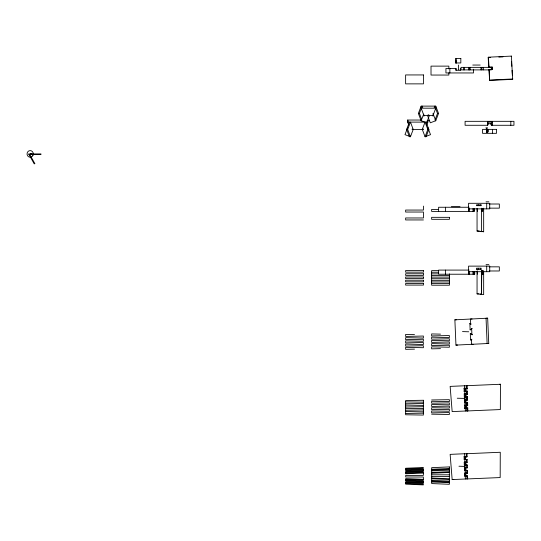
<?xml version="1.0" encoding="UTF-8"?>
<svg xmlns="http://www.w3.org/2000/svg" width="541" height="541" viewBox="0 0 541 541"><rect width="100%" height="100%" fill="white"/><g stroke="black" fill="none" stroke-linecap="round" stroke-linejoin="round"><path stroke-width="0.81" d="M500.445 384.266L500.344 409.557L452.154 411.593L450.139 386.389L500.445 384.266L499.796 384.293M468.526 69.897L468.655 67.368M469.771 69.897L469.892 67.368L469.919 69.897M463.333 69.897L463.569 67.368M464.374 69.897L464.611 67.368M407.758 127.351L404.986 134.655L410.45 136.731L407.671 129.427L410.45 122.117L413.223 129.427L410.45 136.731L409.415 136.731L406.636 129.427L409.415 122.117M428.026 114.983L429.392 115.504L426.619 122.807L421.155 120.731L418.376 113.427L421.155 106.117L435.762 106.117L438.541 113.427L435.762 120.731L430.298 122.807L427.525 115.504L428.891 114.983M421.628 119.27L419.41 113.427L422.183 106.117L422.737 107.578M423.65 114.158L421.155 120.731L421.73 120.731M427.748 127.351L430.528 134.655L425.064 136.731L422.284 129.427L425.064 122.117L427.836 129.427L425.064 136.731L426.092 136.731L428.871 129.427L426.369 122.848M426.727 125.045L427.836 122.117L427.836 120.433M434.18 107.578L434.734 106.117L437.507 113.427L435.011 120.001M435.762 106.117L435.762 108.193L432.989 115.504L423.928 115.504L421.155 108.193L421.155 106.117M490.559 123.7L491.411 125.282L513.95 125.282L513.95 121.326L465.091 121.326L465.091 125.282L487.63 125.282L488.482 123.7L487.63 122.117L492.472 122.117L492.472 125.282L491.14 123.7L487.901 123.7M487.63 132.538L488.482 130.956L487.63 129.373L487.63 132.538L486.569 132.538L486.569 129.373L487.901 130.956L486.569 132.538M488.178 57.589L488.415 57.19L511.428 56.102L512.638 79.351L489.625 80.44L488.936 69.539L492.29 69.539L492.249 67.01L488.773 67.01L488.178 57.589L490.64 57.474M489.625 80.44L489.199 69.539M511.184 56.501L511.428 56.102M491.14 123.7L492.472 122.117M470.474 323.477L469.865 323.498L470.136 329.821L472.252 328.455M470.907 333.587L470.298 333.608L470.569 339.931L471.928 339.234M465.017 388.228L464.077 388.235L464.164 391.603L464.82 391.123L467.329 391.109L467.41 394.484L464.908 394.49L464.225 393.848L464.306 397.216L465.037 397.209M465.246 391.42L465.76 391.123M466.477 394.484L466.491 391.116L465.835 391.596L465.767 389.067M467.329 391.109L466.667 391.589L466.727 393.834L467.41 394.484M464.306 397.216L464.969 396.736L467.471 396.729L467.559 400.097L465.057 400.103L464.367 399.461L464.455 402.829L465.497 402.822M465.388 397.033L465.909 396.736M466.721 400.097L466.64 396.729L465.977 397.209L465.889 393.841M467.471 396.729L466.809 397.202L466.869 399.447L467.559 400.097M464.455 402.829L465.111 402.348L467.613 402.342L467.701 405.709L465.199 405.723L464.509 405.074L464.597 408.441L465.537 408.435M466.051 402.348L465.287 402.822L465.199 399.454L465.99 400.103M466.119 402.822L466.782 402.342L466.869 405.709M467.613 402.342L466.957 402.815L467.011 405.06L467.701 405.709M464.597 408.441L465.26 407.968L467.762 407.955L467.837 410.95L467.167 410.984L467.099 408.428L467.762 407.955M465.517 408.381L465.348 405.067L464.509 405.074M465.679 408.259L466.193 407.961M422.284 129.427L423.305 129.035M464.996 459.573L464.158 459.437L464.09 456.631L466.43 456.705L465.767 456.902M467.011 453.696L467.093 456.732L464.753 456.651L464.902 462.048L464.232 462.244L464.3 464.908L465.639 465.017L465.558 462.068L464.895 462.264L465.104 470.406L465.787 470.771L467.444 470.481L467.519 473.287L465.855 473.578L465.179 473.213M466.592 456.875L467.093 456.732M464.158 459.437L466.504 459.512L466.572 462.541M467.16 459.539L464.82 459.458L467.16 459.539L467.235 462.345L466.613 462.528M465.835 459.708L466.504 459.512M466.883 464.956L467.302 465.01L467.377 467.816L464.374 467.715L464.442 470.386L466.105 470.095M464.442 470.386L465.125 470.751L466.782 470.46M466.247 475.708L466.93 476.073L465.267 476.364L464.591 475.999L464.516 473.192L465.551 473.01M466.761 470.115L466.856 473.267L465.199 473.558L464.516 473.192M464.591 475.999L466.038 475.742M465.125 470.751L465.246 476.019L465.929 476.384L467.593 476.094L467.661 478.954M30.181 153.921L40.94 153.921L40.94 154.584L30.553 154.584L30.181 153.921L31.899 153.651M454.873 319.826L487.664 318.182L488.746 343.461L455.955 345.104L454.873 319.826L456.496 319.765M498.863 57.082L502.968 56.886M489.869 80.048L512.875 78.959M466.342 453.723L500.269 452.269L500.175 477.561L452.154 479.569L450.139 454.366L466.356 453.669L466.423 456.922M452.154 479.569L453.791 479.502M405.709 468.979L423.366 468.242L423.366 467.512L405.709 468.242L405.709 470.582L423.366 469.852M405.709 469.852L423.366 469.115L423.366 471.454L405.709 472.192M431.704 469.257L449.355 468.52M431.704 469.994L449.355 469.257M423.366 470.717L405.709 471.454L405.709 473.794L423.366 473.057M431.704 470.859L449.355 470.129M405.709 473.057L423.366 472.32L423.366 475.397L405.709 475.397L405.709 477.006L423.366 477.006L423.366 480.083L405.709 479.346M431.704 472.469L449.355 471.732M431.704 473.199L449.355 472.469M487.664 318.182L486.041 318.243L487.123 343.521L488.746 343.461M472.077 318.974L470.46 319.034L470.677 324.093L471.285 324.066M470.136 329.821L470.744 329.794M470.298 333.608L472.523 334.771M470.569 339.931L471.279 339.904M473.159 344.252L471.536 344.313L471.326 339.261M455.955 345.104L457.571 345.043M414.501 349.134L405.642 349.33L405.642 347.315L423.366 347.721L423.366 345.706L405.642 346.112L405.642 344.096L423.366 344.495L423.366 342.487L405.642 342.886L405.642 340.871L423.366 341.276L423.366 339.261L405.642 339.667L405.642 337.652L423.366 338.051L423.366 336.035L405.642 336.441L405.642 334.426L414.501 334.629M440.496 348.641L431.63 348.844L431.63 346.828L449.355 347.227L449.355 345.212L431.63 345.618L431.63 343.603L449.355 344.008L449.355 341.993L431.63 342.392L431.63 340.384L449.355 340.783L449.355 338.767L431.63 339.173L431.63 337.158L449.355 337.564L449.355 335.548L431.63 335.947L431.63 333.932L440.496 334.135M431.63 399.968L449.355 399.677L449.355 401.584L431.63 401.287L431.63 403.194L449.355 402.896L449.355 404.803L431.63 404.512L431.63 406.419L449.355 406.122L449.355 408.029L431.63 407.731L431.63 409.638L449.355 409.341L449.355 411.248L431.63 410.957L431.63 412.864L449.355 412.567L449.355 414.474L431.63 414.176M405.642 403.789L423.366 403.491M405.642 407.008L423.366 406.71M405.642 410.234L423.366 409.936M405.642 413.452L423.366 413.162M465.274 394.044L465.848 394.49M464.077 388.235L464.766 388.878L467.268 388.864L467.187 385.692M466.328 388.871L466.356 385.692M464.164 391.603L464.996 391.596L464.996 388.31M464.225 393.848L464.949 393.841M464.367 399.461L465.51 399.454M464.3 464.908L465.97 464.902L465.909 462.514L464.232 462.244M464.976 464.996L467.302 465.01M465.05 467.803L467.377 467.816M456.421 61.16L455.88 61.16L455.88 62.959M472.766 65.048L480.171 65.048M421.155 108.193L435.762 108.193M418.376 113.427L419.41 113.427M437.507 113.427L438.541 113.427M408.78 125.045L407.671 122.117L407.671 120.041L421.114 120.041M427.221 120.731L429.696 120.731M435.248 120.731L435.762 120.731L432.989 113.427M407.671 122.117L427.836 122.117M406.636 129.427L407.671 129.427M412.073 129.427L423.434 129.427M427.836 129.427L428.871 129.427M29.031 154.584L29.796 154.584M486.048 201.82L488.888 201.82M489.152 204.011L499.329 204.011L499.329 208.143L489.152 208.143M481.159 204.836L476.472 204.836L476.472 205.668L481.159 205.668M451.356 206.723L460.033 206.723M469.115 207.257L438.623 207.257L438.623 211.389M438.305 209.421L431.63 209.421L431.63 211.403L474.268 211.389L474.268 208.549M481.497 208.934L481.767 211.389L481.767 208.914M423.434 219.944L405.642 219.944L405.642 217.969L423.434 217.969L423.434 212.038L405.642 212.038L405.642 210.057L423.434 210.057L423.434 206.107M477.054 208.319L477.054 231.021L479.292 231.021M477.054 231.021L483.661 231.744L483.661 208.197M486.048 264.65L488.888 264.65M489.152 266.841L499.329 266.841L499.329 270.98L489.152 270.98M481.159 268.221L476.472 268.221L476.472 269.601L481.159 269.601M469.115 270.087L438.623 270.087L438.623 274.226L474.741 274.226L474.741 271.379M438.305 270.635L431.63 270.635L431.63 285.195L449.422 285.195L449.422 273.874M431.63 272.251L438.305 272.251M431.63 273.874L438.305 273.874M481.483 270.946L481.767 274.226L481.767 270.919M431.63 275.491L449.422 275.491M431.63 277.107L449.422 277.107M431.63 278.723L449.422 278.723M431.63 280.339L449.422 280.339M431.63 281.962L449.422 281.962M431.63 283.579L449.422 283.579M477.054 271.149L477.054 293.851L478.548 293.851M431.704 474.809L449.355 474.809M431.704 476.411L449.355 476.411M405.642 401.882L423.366 402.173M405.642 405.101L423.366 405.398M405.642 408.327L423.366 408.617M405.642 411.545L423.366 411.843M457.267 398.23L464.773 398.419M462.501 331.592L468.729 331.782M458.964 466.22L464.766 466.41M431.704 478.014L449.355 478.751M431.704 478.751L449.355 479.488M423.366 479.346L405.709 478.609L405.709 480.949L423.366 481.686M431.704 480.361L449.355 481.091M405.709 480.212L423.366 480.949L423.366 483.289L405.709 482.552M431.704 481.226L449.355 481.963M431.704 481.963L449.355 482.7M423.366 482.552L405.709 481.821L405.709 484.161L423.366 484.892L423.366 484.161L405.709 483.424M464.374 467.715L465.706 467.823L465.787 470.771M464.09 456.631L465.558 456.868M464.902 462.048L467.235 462.345M464.895 462.264L466.011 462.447M480.746 231.264L483.661 231.744M480.016 293.973L481.476 294.216M477.054 293.851L483.661 294.575L483.661 271.027M412.201 129.035L413.223 129.427M467.018 470.257L467.444 470.481M466.836 472.922L467.519 473.287M466.173 472.902L466.856 473.267M467.039 475.796L467.593 476.094M469.865 323.498L470.677 324.093M465.172 388.472L465.598 388.878L465.659 391.123M465.605 405.31L466.031 405.716L466.092 407.961M467.268 388.864L466.579 388.222L466.518 385.719M30.945 153.921L31.317 154.584M407.671 120.041L408.225 121.502M486.048 127.527L487.123 131.835L487.123 127.372M511.495 61.397L511.806 66.293M512.063 70.377L512.374 75.273M488.415 57.19L489.037 67.01M481.815 270.919L481.429 294.575L481.429 271.027M471.644 328.475L471.914 334.798M467.005 410.957L466.924 407.955L466.268 408.435L466.22 406.751M465.747 394.49L465.801 396.736M465.889 400.103L465.95 402.348M465.057 393.841L465.145 397.209M464.685 385.767L464.766 388.878M464.82 391.123L464.908 394.49M464.969 396.736L465.057 400.103M465.111 402.348L465.199 405.723M465.26 407.968L465.334 411.025M466.633 464.922L466.714 467.796M466.91 475.728L466.991 478.981M465.416 456.455L465.49 459.262M465.855 473.578L465.929 476.384M464.685 453.743L464.753 456.435M465.267 476.364L465.334 479.001M491.999 67.01L492.04 69.539M510.819 121.326L510.819 125.282M492.567 129.373L492.567 133.329M491.411 123.7L491.411 125.282M487.63 122.117L487.63 125.282M486.711 203.294L486.711 208.867M486.711 266.125L486.711 271.697M483.343 67.368L483.343 69.897M483.187 270.919L483.187 274.226L482.951 270.919M482.714 208.914L482.714 211.389L482.477 208.914M482.714 270.919L482.714 274.226L482.477 270.919M482.241 270.919L482.241 274.226L482.004 270.919M481.869 67.368L481.869 69.897M481.531 208.914L481.531 211.389M481.531 270.919L481.531 274.226M481.429 208.197L481.429 231.744M481.01 67.368L481.01 69.897M480.881 204.836L480.881 205.668M480.881 268.221L480.881 269.601M478.217 204.836L478.217 205.668M478.217 268.221L478.217 269.601M477.318 208.914L477.318 211.389M477.318 270.919L477.318 274.226M474.504 271.379L474.504 274.226M474.268 271.379L474.268 274.226M474.031 208.549L474.031 211.389M474.031 271.379L474.031 274.226M473.794 271.379L473.794 274.226M473.517 69.214L473.517 72.954L445.933 72.954L445.933 68.464L456.063 68.464L456.063 70.262M473.558 271.379L473.558 274.226M473.321 208.549L473.321 211.389M473.321 271.379L473.321 274.226M473.084 208.549L473.084 211.389M473.084 271.379L473.084 274.226M469.101 208.549L469.101 211.389M469.101 271.379L469.101 274.226M468.864 208.549L468.864 211.389M468.864 271.379L468.864 274.226M468.628 207.257L468.628 211.389M468.628 270.087L468.628 274.226M460.215 70.262L460.398 68.464L460.398 70.262L455.88 70.262L455.88 68.464M458.45 65.048L458.45 69.803M456.327 58.462L456.327 62.959M456.063 61.16L456.063 62.959M449.869 68.464L449.869 72.954M448.861 68.917L448.861 66.124L431.015 66.124L431.015 75.05L448.861 75.05L448.861 72.819M445.513 207.257L445.513 211.389M445.513 270.087L445.513 274.226M432.989 114.793L432.989 116.166M423.928 114.793L423.928 116.166M34.813 163.571L34.232 163.896L28.659 153.921L29.424 153.921L34.813 163.571M449.355 466.917L431.704 467.654L431.704 483.566L449.355 484.303L449.355 466.917M423.366 400.266L405.642 400.563L405.642 414.771L423.366 415.069L423.366 400.266M460.824 58.462L455.461 58.462L455.461 62.959L460.824 62.959L460.824 58.462M491.316 67.368L461.04 67.368L461.04 69.897L491.316 69.897L491.316 67.368M423.468 74.942L405.622 74.942L405.622 83.869L423.468 83.869L423.468 74.942M496.489 129.373L482.552 129.373L482.552 133.329L496.489 133.329L496.489 129.373M489.727 203.294L468.58 203.294L468.58 208.867L489.727 208.867L489.727 203.294M449.422 217.333L431.63 217.333L431.63 219.308L449.422 219.308L449.422 217.333M489.727 266.125L468.58 266.125L468.58 271.697L489.727 271.697L489.727 266.125M423.434 270.534L405.642 270.534L405.642 272.15L423.434 272.15L423.434 270.534M423.434 273.766L405.642 273.766L405.642 275.383L423.434 275.383L423.434 273.766M423.434 276.999L405.642 276.999L405.642 278.622L423.434 278.622L423.434 276.999M423.434 280.238L405.642 280.238L405.642 281.854L423.434 281.854L423.434 280.238M423.434 283.47L405.642 283.47L405.642 285.087L423.434 285.087L423.434 283.47M32.893 155.578A3.327 3.131 -90 0 0 30.181 150.594A3.327 3.131 -90 0 0 27.469 155.578A3.327 3.131 -90 0 0 32.893 155.578"/></g></svg>
